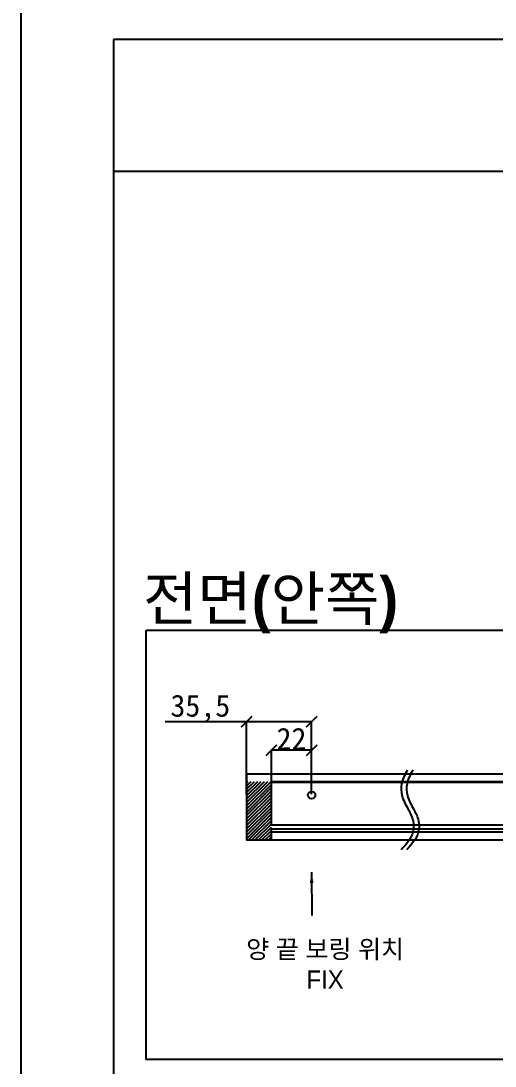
# Model space of a CAD drawing. Header units: millimetres. Extents: x -44117 to 256353, y -2095463 to 65325.
# Drawn here: x 88035 to 88682, y -1040268 to -1038842 of the extents above; entities that cross this region are included whole.
import ezdxf

# ---------------------------------------------------------------- set-up
doc = ezdxf.new("R2010")
doc.units = ezdxf.units.MM
doc.header["$LTSCALE"] = 10
for name, color, linetype in [('! dim', 7, 'Continuous'), ('.', 8, 'Continuous'), ('01YL_text_제목 @ 1', 2, 'Continuous'), ('DEFAULT', 7, 'Continuous')]:
    doc.layers.add(name, color=color, linetype=linetype)
doc.styles.add('IMOS', font='', dxfattribs={"height": 3})
doc.styles.get('IMOS').set_extended_font_data('-윤고딕330')
doc.dimstyles.new('ISO-25', dxfattribs={"dimtxt": 2.5, "dimasz": 2.5, "dimexe": 1, "dimexo": 1, "dimtad": 1, "dimtxsty": 'Standard', "dimblk": 'ARCHTICK', "dimcen": 2.5, "dimadec": 0, "dimazin": 0, "dimtfac": 1, "dimtmove": 0, "dimatfit": 3, "dimfxl": 0, "dimarcsym": 0})

# ---------------------------------------------------------------- blocks, each defined once
blk = doc.blocks.new('_ArchTick')
at = {"color": 0, "linetype": 'ByBlock', "const_width": 0.15}
blk.add_lwpolyline([(-0.5, -0.5), (0.5, 0.5)], dxfattribs=at)
blk = doc.blocks.new('*D7976')
at = {"layer": '! dim', "color": 0, "lineweight": -2}
for p, q in [((88376.7, -1039897.3), (88376.7, -1039836.1)), ((88431.7, -1039897.3), (88431.7, -1039836.1)), ((88431.7, -1039837.1), (88376.7, -1039837.1))]:
    blk.add_line(p, q, dxfattribs=at)
at = {"layer": 'Defpoints', "color": 0}
for p in [(88376.7, -1039837.1), (88376.7, -1039898.3), (88431.7, -1039898.3)]:
    blk.add_point(p, dxfattribs=at)
at = {"layer": '! dim', "color": 0, "lineweight": -2, "xscale": 15, "yscale": 15, "zscale": 15, "rotation": 180}
blk.add_blockref('_ArchTick', (88376.7, -1039837.1), dxfattribs=at)
at = {"layer": '! dim', "color": 0, "lineweight": -2, "xscale": 15, "yscale": 15, "zscale": 15}
blk.add_blockref('_ArchTick', (88431.7, -1039837.1), dxfattribs=at)
at = {"layer": '! dim', "color": 0, "insert": (88404.2, -1039821.5), "char_height": 30, "attachment_point": 5}
blk.add_mtext('22', dxfattribs=at)
blk = doc.blocks.new('*D7977')
at = {"layer": '! dim', "color": 0, "lineweight": -2}
for p, q in [((88342.9, -1039798.3), (88231.7, -1039798.3)), ((88342.9, -1039897.3), (88342.9, -1039797.3)), ((88431.7, -1039798.3), (88342.9, -1039798.3)), ((88431.7, -1039897.3), (88431.7, -1039797.3))]:
    blk.add_line(p, q, dxfattribs=at)
at = {"layer": 'Defpoints', "color": 0}
for p in [(88342.9, -1039798.3), (88342.9, -1039898.3), (88431.7, -1039898.3)]:
    blk.add_point(p, dxfattribs=at)
at = {"layer": '! dim', "color": 0, "lineweight": -2, "xscale": 15, "yscale": 15, "zscale": 15, "rotation": 180}
blk.add_blockref('_ArchTick', (88342.9, -1039798.3), dxfattribs=at)
at = {"layer": '! dim', "color": 0, "lineweight": -2, "xscale": 15, "yscale": 15, "zscale": 15}
blk.add_blockref('_ArchTick', (88431.7, -1039798.3), dxfattribs=at)
at = {"layer": '! dim', "color": 0, "insert": (88279.8, -1039780.2), "char_height": 30, "attachment_point": 5}
blk.add_mtext('35,5', dxfattribs=at)

msp = doc.modelspace()

# ---------------------------------------------------------------- hatches: boundary and pattern name
at = {"layer": '.'}
h = msp.add_hatch(dxfattribs=at)
h.set_pattern_fill('ANSI31', color=1)
h.set_pattern_definition([(45, (73443.0815, -1052504.868), (-2.24506403, 2.24506403), [])])
h.paths.add_polyline_path([(88376.68735, -1039879.57808), (88342.93735, -1039879.57808), (88342.93735, -1039959.57844), (88349.60735, -1039959.57844), (88356.31735, -1039959.57844), (88363.06735, -1039959.57844), (88369.85735, -1039959.57844), (88376.68735, -1039959.57844)])

# ---------------------------------------------------------------- linework, layer by layer
for p, q in [((90937.64111, -1038866.92441), (88161.16443, -1038866.92441)), ((90937.64111, -1039047.2151), (88161.16443, -1039047.2151))]:
    msp.add_line(p, q)
msp.add_lwpolyline([(88034.96094, -1042149.71194), (91063.84459, -1042149.71194), (91063.84459, -1037866.00507), (88034.96094, -1037866.00507)], close=True)
msp.add_lwpolyline([(88161.16443, -1038866.92441), (88161.16443, -1042023.50846), (90937.64111, -1042023.50846), (90937.64111, -1038866.92441)])
at = {"color": 1, "elevation": -0.0648}
msp.add_lwpolyline([(88205.92896, -1039673.22527), (89873.36065, -1039673.22527), (89873.36065, -1040259.16416), (88205.92896, -1040259.16416)], close=True, dxfattribs=at)
at = {"lineweight": -3}
for points in [[(89020.72392, -1039869.57844), (88482.56569, -1039869.57844), (88456.03611, -1039869.57844), (88429.54652, -1039869.57844), (88403.09693, -1039869.57844), (88376.68735, -1039869.57844), (88369.85735, -1039869.57844), (88363.06735, -1039869.57844), (88356.31735, -1039869.57844), (88349.60735, -1039869.57844), (88342.93735, -1039869.57844), (88342.93735, -1039869.57875), (88342.93735, -1039869.57968), (88342.93735, -1039869.58126), (88342.93735, -1039869.5835), (88342.93735, -1039869.58641), (88342.93735, -1039869.59), (88342.93735, -1039869.5943), (88342.93735, -1039869.59931), (88342.93735, -1039869.60504), (88342.93735, -1039869.61151), (88342.93735, -1039869.61873), (88342.93735, -1039869.62669), (88342.93735, -1039869.63542), (88342.93735, -1039869.64491), (88342.93735, -1039869.65517), (88342.93735, -1039869.66621), (88342.93735, -1039869.67802), (88342.93735, -1039869.6906), (88342.93735, -1039869.70396), (88342.93735, -1039869.71809), (88342.93735, -1039869.73298), (88342.93735, -1039869.74864), (88342.93735, -1039869.76505), (88342.93735, -1039869.7822), (88342.93735, -1039869.80008), (88342.93735, -1039869.81869), (88342.93735, -1039869.838), (88342.93735, -1039869.858), (88342.93735, -1039869.87868), (88342.93735, -1039869.90001), (88342.93735, -1039869.92198), (88342.93735, -1039869.94456), (88342.93735, -1039869.96773), (88342.93735, -1039869.99148), (88342.93735, -1039870.01576), (88342.93735, -1039870.04057), (88342.93735, -1039870.06587), (88342.93735, -1039870.09163), (88342.93735, -1039870.11782), (88342.93735, -1039870.14443), (88342.93735, -1039870.17141), (88342.93735, -1039870.19874), (88342.93735, -1039870.22639), (88342.93735, -1039870.25432), (88342.93735, -1039870.28251), (88342.93735, -1039870.31093), (88342.93735, -1039870.36832), (88342.93735, -1039870.42626), (88342.93735, -1039870.48449), (88342.93735, -1039870.60099), (88342.93735, -1039870.65882), (88342.93735, -1039870.71612), (88342.93735, -1039870.77272), (88342.93735, -1039870.8007), (88342.93735, -1039870.82844), (88342.93735, -1039888.32844), (88342.93735, -1039905.82844), (88342.93735, -1039923.32844), (88342.93735, -1039940.82844), (88342.93735, -1039958.32844), (88342.93735, -1039958.35619), (88342.93735, -1039958.38417), (88342.93735, -1039958.44076), (88342.93735, -1039958.49806), (88342.93735, -1039958.5559), (88342.93735, -1039958.67239), (88342.93735, -1039958.73063), (88342.93735, -1039958.78856), (88342.93735, -1039958.84595), (88342.93735, -1039958.87437), (88342.93735, -1039958.90256), (88342.93735, -1039958.93049), (88342.93735, -1039958.95814), (88342.93735, -1039958.98547), (88342.93735, -1039959.01245), (88342.93735, -1039959.03906), (88342.93735, -1039959.06526), (88342.93735, -1039959.09102), (88342.93735, -1039959.11631), (88342.93735, -1039959.14112), (88342.93735, -1039959.16541), (88342.93735, -1039959.18915), (88342.93735, -1039959.21233), (88342.93735, -1039959.23491), (88342.93735, -1039959.25688), (88342.93735, -1039959.27821), (88342.93735, -1039959.29888), (88342.93735, -1039959.31889), (88342.93735, -1039959.3382), (88342.93735, -1039959.3568), (88342.93735, -1039959.37469), (88342.93735, -1039959.39184), (88342.93735, -1039959.40825), (88342.93735, -1039959.4239), (88342.93735, -1039959.4388), (88342.93735, -1039959.45293), (88342.93735, -1039959.46628), (88342.93735, -1039959.47887), (88342.93735, -1039959.49068), (88342.93735, -1039959.50171), (88342.93735, -1039959.51197), (88342.93735, -1039959.52146), (88342.93735, -1039959.53019), (88342.93735, -1039959.53816), (88342.93735, -1039959.54537), (88342.93735, -1039959.55184), (88342.93735, -1039959.55757), (88342.93735, -1039959.56258), (88342.93735, -1039959.56688), (88342.93735, -1039959.57048), (88342.93735, -1039959.57339), (88342.93735, -1039959.57562), (88342.93735, -1039959.5772), (88342.93735, -1039959.57813), (88342.93735, -1039959.57844), (88349.60735, -1039959.57844), (88356.31735, -1039959.57844), (88363.06735, -1039959.57844), (88369.85735, -1039959.57844), (88376.68735, -1039959.57844), (88376.68735, -1039959.57821), (88376.68735, -1039959.5775), (88376.68735, -1039959.57631), (88376.68735, -1039959.57464), (88376.68735, -1039959.57247), (88376.68735, -1039959.57121), (88376.68735, -1039959.56982), (88376.68735, -1039959.5683), (88376.68735, -1039959.56666), (88376.68735, -1039959.5649), (88376.68735, -1039959.56302), (88376.68735, -1039959.561), (88376.68735, -1039959.55887), (88376.68735, -1039959.55661), (88376.68735, -1039959.55423), (88376.68735, -1039959.55172), (88376.68735, -1039959.54909), (88376.68735, -1039959.54345), (88376.68735, -1039959.53733), (88376.68735, -1039959.53072), (88376.68735, -1039959.52363), (88376.68735, -1039959.51607), (88376.68735, -1039959.50804), (88376.68735, -1039959.49956), (88376.68735, -1039959.49062), (88376.68735, -1039959.48125), (88376.68735, -1039959.47145), (88376.68735, -1039959.46124), (88376.68735, -1039959.45062), (88376.68735, -1039959.43961), (88376.68735, -1039959.42823), (88376.68735, -1039959.41649), (88376.68735, -1039959.4044), (88376.68735, -1039959.39198), (88376.68735, -1039959.37925), (88376.68735, -1039959.36622), (88376.68735, -1039959.3529), (88376.68735, -1039959.33933), (88376.68735, -1039958.40664), (88376.68735, -1039957.47395), (88376.68735, -1039956.54127), (88376.68735, -1039955.60858), (88376.68735, -1039954.67589), (88376.68735, -1039954.66371), (88376.68735, -1039954.65117), (88376.68735, -1039954.63829), (88376.68735, -1039954.62506), (88376.68735, -1039954.61149), (88376.68735, -1039954.59758), (88376.68735, -1039954.58333), (88376.68735, -1039954.56875), (88376.68735, -1039954.55385), (88376.68735, -1039954.53862), (88376.68735, -1039954.52309), (88376.68735, -1039954.50725), (88376.68735, -1039954.49112), (88376.68735, -1039954.47471), (88376.68735, -1039954.45802), (88376.68735, -1039954.44107), (88376.68735, -1039954.42387), (88376.68735, -1039954.40643), (88376.68735, -1039954.38876), (88376.68735, -1039954.37089), (88376.68735, -1039954.35281), (88376.68735, -1039954.33456), (88376.68735, -1039954.29757), (88376.68735, -1039954.26005), (88376.68735, -1039954.22214), (88376.68735, -1039954.14573), (88376.68735, -1039954.10753), (88376.68735, -1039954.06952), (88376.68735, -1039954.03186), (88376.68735, -1039953.99469), (88376.68735, -1039953.97633), (88376.68735, -1039953.95814), (88376.68735, -1039953.94014), (88376.68735, -1039953.92235), (88376.68735, -1039953.90477), (88376.68735, -1039953.88742), (88376.68735, -1039953.87032), (88376.68735, -1039953.85348), (88376.68735, -1039953.83691), (88376.68735, -1039953.82062), (88376.68735, -1039953.80462), (88376.68735, -1039953.78892), (88376.68735, -1039953.77354), (88376.68735, -1039953.75847), (88376.68735, -1039953.74373), (88376.68735, -1039953.72932), (88376.68735, -1039953.71525), (88376.68735, -1039953.70153), (88376.68735, -1039953.68815), (88376.68735, -1039953.67512), (88376.68735, -1039953.66245), (88376.68735, -1039953.65014), (88376.68735, -1039953.63818), (88376.68735, -1039953.62658), (88376.68735, -1039953.39903), (88376.68735, -1039953.17148), (88376.68735, -1039952.94392), (88376.68735, -1039952.71637), (88376.68735, -1039952.48882), (88376.68735, -1039952.47251), (88376.68735, -1039952.45565), (88376.68735, -1039952.43825), (88376.68735, -1039952.42035), (88376.68735, -1039952.40196), (88376.68735, -1039952.3831), (88376.68735, -1039952.36381), (88376.68735, -1039952.3441), (88376.68735, -1039952.32402), (88376.68735, -1039952.30358), (88376.68735, -1039952.28281), (88376.68735, -1039952.26176), (88376.68735, -1039952.24045), (88376.68735, -1039952.21891), (88376.68735, -1039952.19717), (88376.68735, -1039952.17528), (88376.68735, -1039952.0521), (88376.68735, -1039951.92935), (88376.68735, -1039951.86816), (88376.68735, -1039951.80709), (88376.68735, -1039951.74615), (88376.68735, -1039951.68535), (88376.68735, -1039951.62469), (88376.68735, -1039951.56418), (88376.68735, -1039951.50382), (88376.68735, -1039951.44362), (88376.68735, -1039951.38359), (88376.68735, -1039951.32372), (88376.68735, -1039951.26403), (88376.68735, -1039951.20452), (88376.68735, -1039951.1452), (88376.68735, -1039951.08606), (88376.68735, -1039951.02712), (88376.68735, -1039950.96839), (88376.68735, -1039950.90986), (88376.68735, -1039950.85154), (88376.68735, -1039950.79344), (88376.68735, -1039950.73556), (88376.68735, -1039950.67791), (88376.68735, -1039950.62049), (88376.68735, -1039950.56331), (88376.68735, -1039950.50637), (88376.68735, -1039950.44968), (88376.68735, -1039950.39324), (88376.68735, -1039950.33706), (88376.68735, -1039950.28114), (88376.68735, -1039950.22549), (88376.68735, -1039950.17011), (88376.68735, -1039950.11501), (88376.68735, -1039950.06018), (88376.68735, -1039950.00564), (88376.68735, -1039949.95139), (88376.68735, -1039949.89744), (88376.68735, -1039949.84378), (88376.68735, -1039949.79043), (88376.68735, -1039949.73739), (88376.68735, -1039949.68465), (88376.68735, -1039949.63223), (88376.68735, -1039949.58013), (88376.68735, -1039949.52836), (88376.68735, -1039949.47691), (88376.68735, -1039949.4258), (88376.68735, -1039949.37502), (88376.68735, -1039949.32458), (88376.68735, -1039949.27448), (88376.68735, -1039949.22473), (88376.68735, -1039949.17533), (88376.68735, -1039949.12628), (88376.68735, -1039949.11408), (88376.68735, -1039949.108), (88376.68735, -1039949.10206), (88376.68735, -1039949.09033), (88376.68735, -1039949.07877), (88376.68735, -1039949.06741), (88376.68735, -1039949.05625), (88376.68735, -1039949.04531), (88376.68735, -1039949.03459), (88376.68735, -1039949.02409), (88376.68735, -1039949.01385), (88376.68735, -1039949.00385), (88376.68735, -1039948.99411), (88376.68735, -1039948.98465), (88376.68735, -1039948.97546), (88376.68735, -1039948.96655), (88376.68735, -1039948.95794), (88376.68735, -1039948.94963), (88376.68735, -1039948.94163), (88376.68735, -1039948.93395), (88376.68735, -1039948.92658), (88376.68735, -1039948.91954), (88376.68735, -1039948.91284), (88376.68735, -1039948.90646), (88376.68735, -1039948.90043), (88376.68735, -1039948.89474), (88376.68735, -1039948.8894), (88376.68735, -1039948.88441), (88376.68735, -1039948.87978), (88376.68735, -1039948.87549), (88376.68735, -1039948.87156), (88376.68735, -1039948.86799), (88376.68735, -1039948.86477), (88376.68735, -1039948.86191), (88376.68735, -1039948.8594), (88376.68735, -1039948.85724), (88376.68735, -1039948.85543), (88376.68735, -1039948.85398), (88376.68735, -1039948.85286), (88376.68735, -1039948.85209), (88376.68735, -1039948.85166)], [(89020.72392, -1039939.1704), (88482.56569, -1039939.1704), (88456.03611, -1039939.1704), (88429.54652, -1039939.1704), (88403.09693, -1039939.1704), (88376.68735, -1039939.1704), (88376.68735, -1039939.17033), (88376.68735, -1039939.17013), (88376.68735, -1039939.16979), (88376.68735, -1039939.16931), (88376.68735, -1039939.1687), (88376.68735, -1039939.16796), (88376.68735, -1039939.16707), (88376.68735, -1039939.16606), (88376.68735, -1039939.1649), (88376.68735, -1039939.16362), (88376.68735, -1039939.1622), (88376.68735, -1039939.16065), (88376.68735, -1039939.15896), (88376.68735, -1039939.15714), (88376.68735, -1039939.1552), (88376.68735, -1039939.15312), (88376.68735, -1039939.15092), (88376.68735, -1039939.14858), (88376.68735, -1039939.14612), (88376.68735, -1039939.14354), (88376.68735, -1039939.14083), (88376.68735, -1039939.138), (88376.68735, -1039939.13504), (88376.68735, -1039939.13197), (88376.68735, -1039939.12877), (88376.68735, -1039939.12546), (88376.68735, -1039939.12204), (88376.68735, -1039939.1185), (88376.68735, -1039939.11108), (88376.68735, -1039939.10323), (88376.68735, -1039939.09496), (88376.68735, -1039939.08628), (88376.68735, -1039939.0772), (88376.68735, -1039939.06776), (88376.68735, -1039939.05795), (88376.68735, -1039939.0478), (88376.68735, -1039939.03733), (88376.68735, -1039939.02655), (88376.68735, -1039939.01548), (88376.68735, -1039939.00413), (88376.68735, -1039938.99253), (88376.68735, -1039938.98069), (88376.68735, -1039938.96863), (88376.68735, -1039938.95637), (88376.68735, -1039938.94391), (88376.68735, -1039938.93129), (88376.68735, -1039937.35391), (88376.68735, -1039935.77653), (88376.68735, -1039934.19914), (88376.68735, -1039932.62176), (88376.68735, -1039931.04438), (88376.68735, -1039931.03166), (88376.68735, -1039931.01862), (88376.68735, -1039931.00528), (88376.68735, -1039930.99164), (88376.68735, -1039930.9777), (88376.68735, -1039930.96348), (88376.68735, -1039930.94898), (88376.68735, -1039930.93422), (88376.68735, -1039930.91921), (88376.68735, -1039930.90395), (88376.68735, -1039930.88846), (88376.68735, -1039930.87276), (88376.68735, -1039930.85684), (88376.68735, -1039930.84073), (88376.68735, -1039930.82444), (88376.68735, -1039930.80798), (88376.68735, -1039930.77461), (88376.68735, -1039930.74074), (88376.68735, -1039930.70648), (88376.68735, -1039930.67196), (88376.68735, -1039930.60257), (88376.68735, -1039930.56793), (88376.68735, -1039930.53349), (88376.68735, -1039920.84248), (88376.68735, -1039911.15147), (88376.68735, -1039901.46046), (88376.68735, -1039891.76945), (88376.68735, -1039882.07844), (88376.68735, -1039882.0507), (88376.68735, -1039882.02272), (88376.68735, -1039881.96612), (88376.68735, -1039881.90882), (88376.68735, -1039881.85099), (88376.68735, -1039881.73449), (88376.68735, -1039881.67626), (88376.68735, -1039881.61832), (88376.68735, -1039881.56093), (88376.68735, -1039881.53251), (88376.68735, -1039881.50432), (88376.68735, -1039881.47639), (88376.68735, -1039881.44874), (88376.68735, -1039881.42141), (88376.68735, -1039881.39443), (88376.68735, -1039881.36782), (88376.68735, -1039881.34163), (88376.68735, -1039881.31587), (88376.68735, -1039881.29057), (88376.68735, -1039881.26576), (88376.68735, -1039881.24148), (88376.68735, -1039881.21773), (88376.68735, -1039881.19456), (88376.68735, -1039881.17198), (88376.68735, -1039881.15001), (88376.68735, -1039881.12868), (88376.68735, -1039881.108), (88376.68735, -1039881.088), (88376.68735, -1039881.06869), (88376.68735, -1039881.05008), (88376.68735, -1039881.0322), (88376.68735, -1039881.01505), (88376.68735, -1039880.99864), (88376.68735, -1039880.98298), (88376.68735, -1039880.96809), (88376.68735, -1039880.95396), (88376.68735, -1039880.9406), (88376.68735, -1039880.92802), (88376.68735, -1039880.91621), (88376.68735, -1039880.90517), (88376.68735, -1039880.89491), (88376.68735, -1039880.88542), (88376.68735, -1039880.87669), (88376.68735, -1039880.86873), (88376.68735, -1039880.86151), (88376.68735, -1039880.85504), (88376.68735, -1039880.84931), (88376.68735, -1039880.8443), (88376.68735, -1039880.84), (88376.68735, -1039880.83641), (88376.68735, -1039880.8335), (88376.68735, -1039880.83126), (88376.68735, -1039880.82968), (88376.68735, -1039880.82875), (88376.68735, -1039880.82844), (88376.68735, -1039880.72844), (88376.68735, -1039880.62844), (88376.68735, -1039880.52844), (88376.68735, -1039880.42844), (88376.68735, -1039880.32844), (88376.68735, -1039880.31179), (88376.68735, -1039880.29501), (88376.68735, -1039880.26105), (88376.68735, -1039880.22667), (88376.68735, -1039880.19197), (88376.68735, -1039880.12207), (88376.68735, -1039880.08713), (88376.68735, -1039880.05237), (88376.68735, -1039880.01794), (88376.68735, -1039880.00089), (88376.68735, -1039879.98397), (88376.68735, -1039879.96721), (88376.68735, -1039879.95062), (88376.68735, -1039879.93422), (88376.68735, -1039879.91803), (88376.68735, -1039879.90207), (88376.68735, -1039879.88635), (88376.68735, -1039879.8709), (88376.68735, -1039879.85572), (88376.68735, -1039879.84083), (88376.68735, -1039879.82626), (88376.68735, -1039879.81202), (88376.68735, -1039879.79811), (88376.68735, -1039879.78456), (88376.68735, -1039879.77138), (88376.68735, -1039879.75858), (88376.68735, -1039879.74618), (88376.68735, -1039879.73418), (88376.68735, -1039879.72259), (88376.68735, -1039879.71143), (88376.68735, -1039879.70069), (88376.68735, -1039879.6904), (88376.68735, -1039879.68056), (88376.68735, -1039879.67117), (88376.68735, -1039879.66223), (88376.68735, -1039879.65375), (88376.68735, -1039879.64574), (88376.68735, -1039879.63819), (88376.68735, -1039879.6311), (88376.68735, -1039879.62448), (88376.68735, -1039879.61832), (88376.68735, -1039879.61263), (88376.68735, -1039879.60739), (88376.68735, -1039879.60261), (88376.68735, -1039879.59828), (88376.68735, -1039879.5944), (88376.68735, -1039879.59096), (88376.68735, -1039879.58796), (88376.68735, -1039879.58538), (88376.68735, -1039879.58322), (88376.68735, -1039879.58148), (88376.68735, -1039879.58013), (88376.68735, -1039879.57919), (88376.68735, -1039879.57863), (88376.68735, -1039879.57844), (88403.09693, -1039879.57844), (88429.54652, -1039879.57844), (88456.03611, -1039879.57844), (88482.56569, -1039879.57844), (89020.72392, -1039879.57844)], [(88376.68735, -1039880.82844), (88403.09693, -1039880.82844), (88429.54652, -1039880.82844), (88456.03611, -1039880.82844), (88482.56569, -1039880.82844), (89020.72392, -1039880.82844)], [(88376.68735, -1039948.51448), (88376.68735, -1039948.58192), (88376.68735, -1039948.64935), (88376.68735, -1039948.71679), (88376.68735, -1039948.78422), (88376.68735, -1039948.85166), (88376.68735, -1039948.78445), (88376.68735, -1039948.71724), (88376.68735, -1039948.65004), (88376.68735, -1039948.58283), (88376.68735, -1039948.51562), (88376.68735, -1039948.50413), (88376.68735, -1039948.49227), (88376.68735, -1039948.48004), (88376.68735, -1039948.46744), (88376.68735, -1039948.45447), (88376.68735, -1039948.44114), (88376.68735, -1039948.42744), (88376.68735, -1039948.41339), (88376.68735, -1039948.39898), (88376.68735, -1039948.38423), (88376.68735, -1039948.36913), (88376.68735, -1039948.3537), (88376.68735, -1039948.33795), (88376.68735, -1039948.32188), (88376.68735, -1039948.3055), (88376.68735, -1039948.28883), (88376.68735, -1039948.27187), (88376.68735, -1039948.25464), (88376.68735, -1039948.23715), (88376.68735, -1039948.21941), (88376.68735, -1039948.20144), (88376.68735, -1039948.18326), (88376.68735, -1039948.16488), (88376.68735, -1039948.14631), (88376.68735, -1039948.10869), (88376.68735, -1039948.07055), (88376.68735, -1039948.03203), (88376.68735, -1039947.99328), (88376.68735, -1039947.91573), (88376.68735, -1039947.87724), (88376.68735, -1039947.83913), (88376.68735, -1039947.82028), (88376.68735, -1039947.80157), (88376.68735, -1039947.78303), (88376.68735, -1039947.76468), (88376.68735, -1039947.74652), (88376.68735, -1039947.72859), (88376.68735, -1039947.71088), (88376.68735, -1039947.69342), (88376.68735, -1039947.67622), (88376.68735, -1039947.65929), (88376.68735, -1039947.64264), (88376.68735, -1039947.62628), (88376.68735, -1039947.61022), (88376.68735, -1039947.59448), (88376.68735, -1039947.57905), (88376.68735, -1039947.56395), (88376.68735, -1039947.54919), (88376.68735, -1039947.53477), (88376.68735, -1039947.52069), (88376.68735, -1039947.50696), (88376.68735, -1039947.49358), (88376.68735, -1039947.48057), (88376.68735, -1039947.4679), (88376.68735, -1039947.4556), (88376.68735, -1039947.17338), (88376.68735, -1039946.89117), (88376.68735, -1039946.60895), (88376.68735, -1039946.32673), (88376.68735, -1039946.04451), (88376.68735, -1039946.03178), (88376.68735, -1039946.01874), (88376.68735, -1039946.00539), (88376.68735, -1039945.99174), (88376.68735, -1039945.97779), (88376.68735, -1039945.96356), (88376.68735, -1039945.94905), (88376.68735, -1039945.93428), (88376.68735, -1039945.91925), (88376.68735, -1039945.90397), (88376.68735, -1039945.88847), (88376.68735, -1039945.87274), (88376.68735, -1039945.85681), (88376.68735, -1039945.84068), (88376.68735, -1039945.82437), (88376.68735, -1039945.80788), (88376.68735, -1039945.77447), (88376.68735, -1039945.74056), (88376.68735, -1039945.70625), (88376.68735, -1039945.67167), (88376.68735, -1039945.60218), (88376.68735, -1039945.5675), (88376.68735, -1039945.53301), (88376.68735, -1039945.4921), (88376.68735, -1039945.45118), (88376.68735, -1039945.41027), (88376.68735, -1039945.36936), (88376.68735, -1039945.32844), (88376.68735, -1039945.31179), (88376.68735, -1039945.29501), (88376.68735, -1039945.26105), (88376.68735, -1039945.22667), (88376.68735, -1039945.19197), (88376.68735, -1039945.12207), (88376.68735, -1039945.08713), (88376.68735, -1039945.05237), (88376.68735, -1039945.01794), (88376.68735, -1039945.00089), (88376.68735, -1039944.98397), (88376.68735, -1039944.96721), (88376.68735, -1039944.95062), (88376.68735, -1039944.93422), (88376.68735, -1039944.91803), (88376.68735, -1039944.90207), (88376.68735, -1039944.88635), (88376.68735, -1039944.8709), (88376.68735, -1039944.85572), (88376.68735, -1039944.84083), (88376.68735, -1039944.82626), (88376.68735, -1039944.81202), (88376.68735, -1039944.79811), (88376.68735, -1039944.78456), (88376.68735, -1039944.77138), (88376.68735, -1039944.75858), (88376.68735, -1039944.74618), (88376.68735, -1039944.73418), (88376.68735, -1039944.72259), (88376.68735, -1039944.71143), (88376.68735, -1039944.70069), (88376.68735, -1039944.6904), (88376.68735, -1039944.68056), (88376.68735, -1039944.67117), (88376.68735, -1039944.66223), (88376.68735, -1039944.65375), (88376.68735, -1039944.64574), (88376.68735, -1039944.63819), (88376.68735, -1039944.6311), (88376.68735, -1039944.62448), (88376.68735, -1039944.61832), (88376.68735, -1039944.61263), (88376.68735, -1039944.60739), (88376.68735, -1039944.60261), (88376.68735, -1039944.59828), (88376.68735, -1039944.5944), (88376.68735, -1039944.59096), (88376.68735, -1039944.58796), (88376.68735, -1039944.58538), (88376.68735, -1039944.58322), (88376.68735, -1039944.58148), (88376.68735, -1039944.58013), (88376.68735, -1039944.57919), (88376.68735, -1039944.57863), (88376.68735, -1039944.57844), (88403.09693, -1039944.57844), (88429.54652, -1039944.57844), (88456.03611, -1039944.57844), (88482.56569, -1039944.57844), (89020.72392, -1039944.57844)], [(89664.76049, -1039948.85156), (89638.3509, -1039948.85156), (89611.90132, -1039948.85156), (89585.41173, -1039948.85156), (89558.88215, -1039948.85156), (89020.72392, -1039948.85156), (88482.56569, -1039948.85156), (88456.03611, -1039948.85156), (88429.54652, -1039948.85156), (88403.09693, -1039948.85156), (88376.68735, -1039948.85156)], [(88376.68735, -1039959.57844), (88403.09693, -1039959.57844), (88429.54652, -1039959.57844), (88456.03611, -1039959.57844), (88482.56569, -1039959.57844), (89020.72392, -1039959.57844)]]:
    msp.add_lwpolyline(points, dxfattribs=at)
for points in [[(88562.24646, -1039864.07703), (88554.42044, -1039883.19927), (88554.83322, -1039898.85872), (88563.11601, -1039917.0977), (88570.07241, -1039933.61233), (88569.76786, -1039949.14399), (88553.76558, -1039973.25403)], [(88569.68206, -1039864.07703), (88561.85604, -1039883.19927), (88562.26882, -1039898.85872), (88570.55161, -1039917.0977), (88577.50801, -1039933.61233), (88577.20347, -1039949.14399), (88561.20118, -1039973.25403)]]:
    msp.add_spline(points, degree=3)
at = {"layer": 'DEFAULT'}
msp.add_circle((88431.68735, -1039898.32844), 5, dxfattribs=at)

# ---------------------------------------------------------------- texts
at = {"insert": (88201.54727, -1039600.57056, -0.1919), "char_height": 59.1184775, "attachment_point": 1}
msp.add_mtext_dynamic_manual_height_columns('{\\f굴림|b1|i0|c129|p50;전면(안쪽)}', width=17876.3103929, gutter_width=229.90519, heights=[-74.05449], dxfattribs=at)
at = {"layer": '01YL_text_제목 @ 1', "color": 1, "insert": (88450.05754, -1040096.04837, 0.07422), "char_height": 25, "attachment_point": 2, "style": 'IMOS'}
msp.add_mtext_dynamic_manual_height_columns('{\\fGulim|b0|i0|c129|p50;양 끝 보링 위치\\PFIX}', width=269.7788325, gutter_width=82.47129, heights=[145.17296], dxfattribs=at)

# ---------------------------------------------------------------- dimensions: what is measured, and where the dimension line sits
at = {"layer": '! dim'}
for base, p2, picture, middle in [((88342.93735, -1039798.3292), (88342.93735, -1039898.32844), '*D7977', (88279.81235, -1039780.2042)), ((88376.68735, -1039837.13741), (88376.68735, -1039898.32844), '*D7976', (88404.18735, -1039821.51241))]:
    dim = msp.add_linear_dim(base=base, p1=(88431.68735, -1039898.32844), p2=p2, angle=180, dimstyle='ISO-25', override={"dimtxt": 30, "dimasz": 15, "dimlfac": 0.4, "dimcen": 10}, dxfattribs=at)
    dim.commit()
    dim.dimension.update_dxf_attribs({"geometry": picture, "text_midpoint": middle})

# ---------------------------------------------------------------- leaders
at = {"layer": 'DEFAULT'}
msp.add_leader([(88431.67192, -1040003.3446), (88431.90837, -1040062.46974)], dimstyle='ISO-25', override={"dimasz": 15, "dimgap": 0.625, "dimtad": 0}, dxfattribs=at)

doc.saveas('drawing.dxf')
